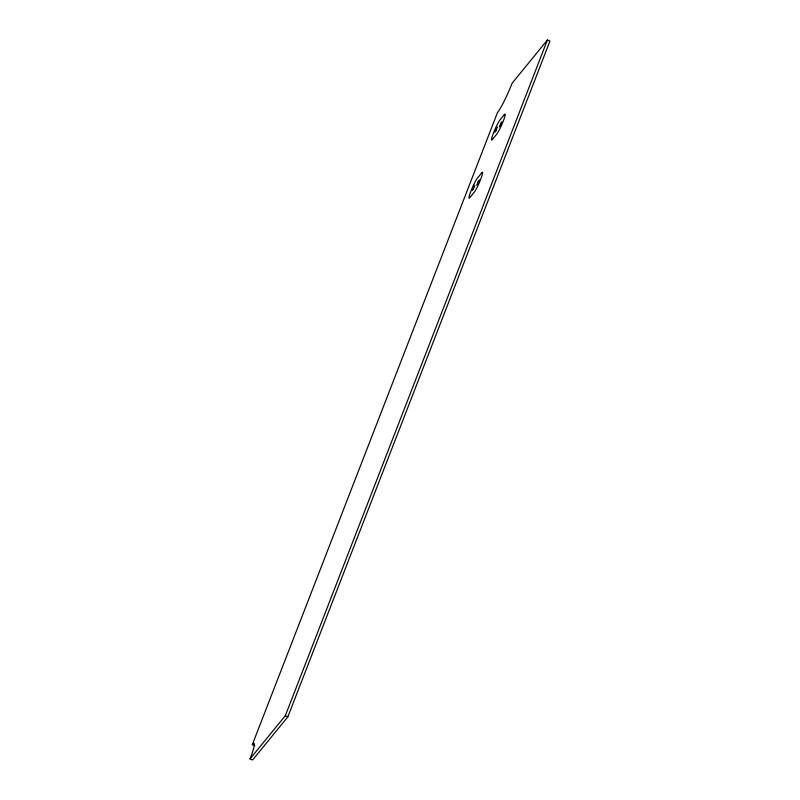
<?xml version="1.0" encoding="UTF-8"?>
<svg xmlns="http://www.w3.org/2000/svg" width="800" height="800" viewBox="0 0 800 800"><rect width="100%" height="100%" fill="white"/><g stroke="black" fill="none" stroke-linecap="round" stroke-linejoin="round"><path stroke-width="1.2" d="M473.4 189.17L473.81 186.64M477.8 183.79L478.21 181.26M495.97 131L496.37 128.46M500.36 125.61L500.77 123.08M252.33 744.63L497.49 112.55A25.2 2.81 -66.2 0 0 512.14 83.17L547.41 40L549.95 41.12L287.86 716.83L252.59 760L250.05 758.88A25.2 2.81 -66.2 0 0 252.33 744.63L254.87 745.75M250.05 758.88L285.32 715.71L547.41 40M494.87 132.34L497.47 127.12M499.27 126.96L501.87 121.74M472.3 190.52L474.91 185.29M476.7 185.14L479.3 179.91M285.32 715.71L287.86 716.83M504.33 114.65L499.93 120.03A11.2 1.25 -66.2 0 0 493.42 133.09A11.2 1.25 -66.2 0 0 492.41 139.43L496.81 134.04A11.2 1.25 -66.2 0 0 503.32 120.98A11.2 1.25 -66.2 0 0 504.33 114.65M481.76 172.83L477.37 178.21A11.2 1.25 -66.2 0 0 470.86 191.27A11.2 1.25 -66.2 0 0 469.85 197.6L474.24 192.22A11.2 1.25 -66.2 0 0 480.75 179.16A11.2 1.25 -66.2 0 0 481.76 172.83"/></g></svg>
